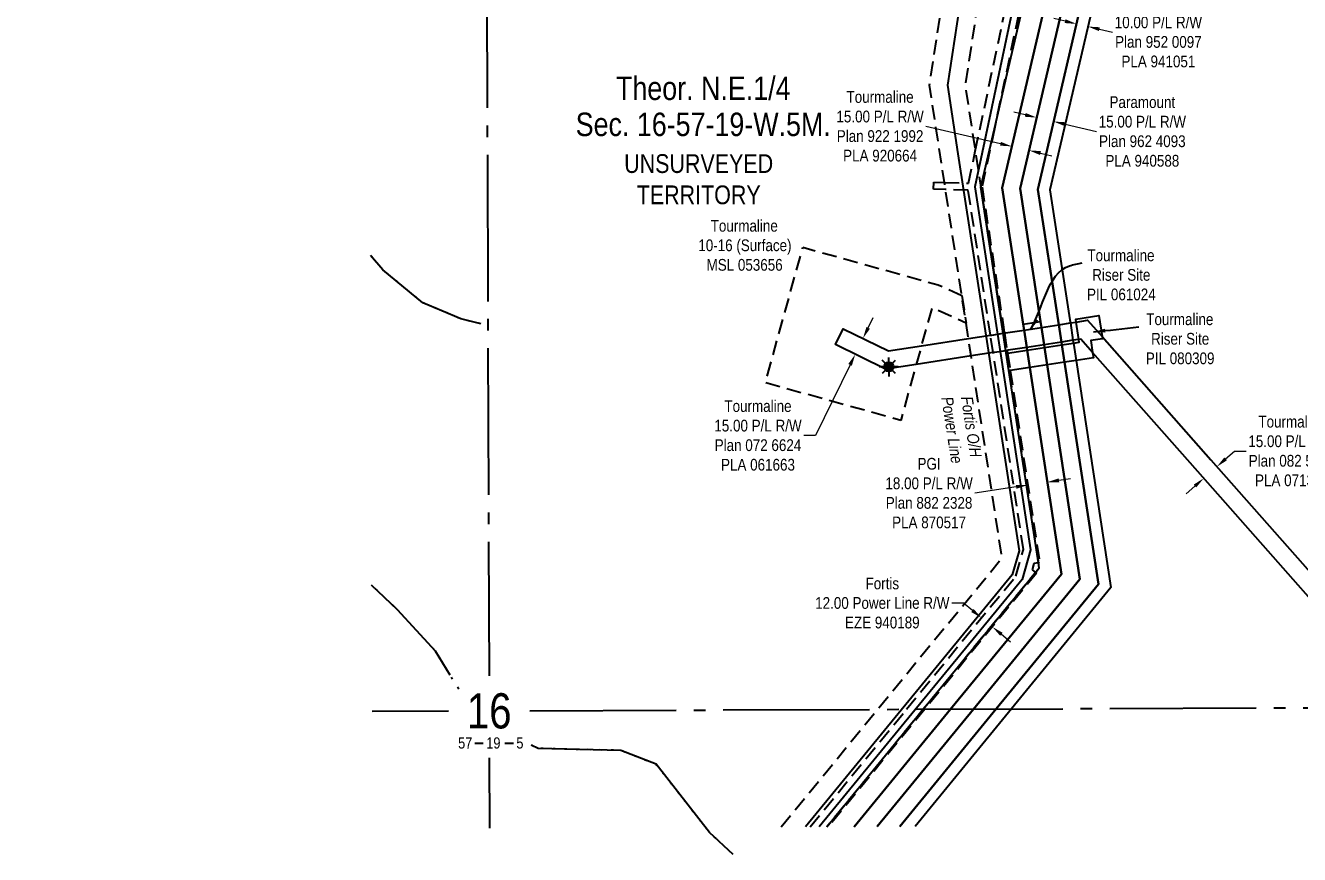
# Model space of a CAD drawing. Extents: x 511972 to 519868, y 5975265 to 5984215.
# Drawn here: x 515129 to 516216, y 5975265 to 5975972 of the extents above; entities that cross this region are included whole.
import ezdxf
from ezdxf.enums import TextEntityAlignment as Align

# ---------------------------------------------------------------- set-up
doc = ezdxf.new("R2010")
doc.units = 0
doc.header["$LTSCALE"] = 5
doc.header["$PDSIZE"] = 0.5
for name, pattern in [('foc-ACCESSROAD', [3.75, 2.5, -1.25]), ('foc-FLOWLINE', [3.75, 2.5, -1.25]), ('foc-QUARTERLINE', [33, 25, -3, 2, -3]), ('foc-WHEELTRACKS', [2, 0.4, -1.6])]:
    doc.linetypes.add(name, pattern=pattern)
doc.layers.get('Defpoints').update_dxf_attribs({"color": 9})
for name, color, linetype in [('10', 1, 'Continuous'), ('9', 3, 'Continuous'), ('AS-POWER', 104, 'foc-POWER'), ('AS-POWER-T', 104, 'Continuous'), ('AS-TELUS', 224, 'foc-TEL'), ('C-SYMBOL', 7, 'Continuous'), ('F-AR', 190, 'foc-ACCESSROAD'), ('F-EZE', 190, 'foc-FLOWLINE'), ('F-RW', 190, 'Continuous'), ('F-WS', 190, 'foc-ACCESSROAD'), ('F-WS-S', 8, 'Continuous'), ('L-QSEC', 8, 'foc-QUARTERLINE'), ('L-SECLBL', 7, 'Continuous'), ('L-UNS-T', 3, 'Continuous'), ('oil_and_gas_wells_pt', 7, 'Continuous'), ('T-WATER-P3', 160, 'foc-WHEELTRACKS')]:
    doc.layers.add(name, color=color, linetype=linetype)
for name, color, linetype, lineweight in [('F-AR-T', 190, 'Continuous', 9), ('F-EZE-T', 190, 'Continuous', 9), ('F-RW-T', 190, 'Continuous', 9)]:
    doc.layers.add(name, color=color, linetype=linetype, lineweight=lineweight)
doc.styles.add('175L', font='ARIALN.TTF', dxfattribs={"height": 20})
doc.styles.add('80CG', font='ARIALN.TTF', dxfattribs={"height": 10})
doc.styles.add('80L', font='ARIALN.TTF', dxfattribs={"height": 10})
doc.styles.add('foc-LtypeFont', font='ARIALN.TTF', dxfattribs={"height": 7.35})
doc.styles.add('SIMPLEX', font='ARIALN.TTF')
doc.linetypes.add('foc-POWER', pattern='A,6,-1,["P",foc-LtypeFont,S=0.2,R=0,X=-0.625,Y=-0.75],-1.24,4', length=12.24)
doc.linetypes.add('foc-TEL', pattern='A,2,-1,["T",foc-LtypeFont,S=0.2,R=0,X=-0.425,Y=-0.75],-1.24,8', length=12.24)
doc.linetypes.add('foc-TOPO-flowdirection-NOLINE', pattern='A,0,[">",foc-LtypeFont,S=0.3,R=0,X=0,Y=-0.945],-20,[">",foc-LtypeFont,S=0.3,R=0,X=0,Y=-0.945],0', length=20)
doc.dimstyles.new('Compass 5 000', dxfattribs={"dimscale": 5, "dimtxt": 9, "dimasz": 2, "dimexe": 0.2, "dimexo": 0.0625, "dimgap": 0.5, "dimtad": 0, "dimtih": 1, "dimtoh": 1, "dimzin": 0, "dimdsep": 46, "dimtxsty": '80CG', "dimcen": 0.1, "dimse1": 1, "dimse2": 1, "dimclrd": 256, "dimclrt": 256, "dimaunit": 1, "dimadec": 4, "dimazin": 0, "dimtfac": 0.06, "dimtofl": 0, "dimtmove": 0, "dimatfit": 1, "dimfxl": 0.2, "dimtolj": 1, "dimtzin": 0, "dimlwd": -1, "dimarcsym": 0})

# ---------------------------------------------------------------- blocks, each defined once
blk = doc.blocks.new('*D415')
at = {"layer": 'Defpoints', "color": 0, "transparency": 16777216}
for p in [(515944.9, 5975466.5), (515945, 5975466.6), (515954.2, 5975458.9)]:
    blk.add_point(p, dxfattribs=at)
at = {"layer": 'F-EZE-T', "transparency": 16777216}
for p, q in [((515929.6, 5975479.3), (515919.6, 5975479.3)), ((515937.3, 5975473), (515929.6, 5975479.3)), ((515962, 5975452.7), (515969.8, 5975446.3))]:
    blk.add_line(p, q, dxfattribs=at)
for points in [[(515938.4, 5975474.2), (515936.2, 5975471.7), (515945, 5975466.6)], [(515963.1, 5975453.9), (515961, 5975451.4), (515954.3, 5975459)]]:
    blk.add_solid(points, dxfattribs=at)
at = {"layer": 'F-EZE-T', "transparency": 16777216, "insert": (515860.4, 5975479.3), "char_height": 10, "attachment_point": 5, "style": '80CG'}
blk.add_mtext('\\A1;Fortis\\P12.00 Power Line R/W\\PEZE 940189', dxfattribs=at)
blk = doc.blocks.new('*D419')
at = {"layer": 'Defpoints', "color": 0, "transparency": 16777216}
for p in [(515851.4, 5975701.3), (515837.3, 5975691.4), (515844.8, 5975687.8)]:
    blk.add_point(p, dxfattribs=at)
at = {"layer": 'F-RW-T', "transparency": 16777216}
for p, q in [((515848.3, 5975713.9), (515852.7, 5975722.9)), ((515832.9, 5975682.5), (515803.4, 5975622.2)), ((515803.4, 5975622.2), (515793.4, 5975622.2))]:
    blk.add_line(p, q, dxfattribs=at)
for points in [[(515846.8, 5975714.7), (515849.8, 5975713.2), (515843.9, 5975705)], [(515831.4, 5975683.2), (515834.4, 5975681.7), (515837.3, 5975691.4)]]:
    blk.add_solid(points, dxfattribs=at)
at = {"layer": 'F-RW-T', "transparency": 16777216, "insert": (515754.3, 5975622.2), "char_height": 10, "attachment_point": 5, "style": '80CG'}
blk.add_mtext('\\A1;Tourmaline\\P15.00 P/L R/W\\PPlan 072 6624\\PPLA 061663', dxfattribs=at)
blk = doc.blocks.new('*D420')
at = {"layer": 'Defpoints', "color": 0, "transparency": 16777216}
for p in [(516145.9, 5975595.6), (516150.1, 5975590.9), (516139, 5975581)]:
    blk.add_point(p, dxfattribs=at)
at = {"layer": 'F-RW-T', "transparency": 16777216}
for p, q in [((516153.4, 5975602.3), (516160.9, 5975608.9)), ((516160.9, 5975608.9), (516170.9, 5975608.9)), ((516127.2, 5975579.1), (516119.8, 5975572.5))]:
    blk.add_line(p, q, dxfattribs=at)
for points in [[(516152.3, 5975603.5), (516154.5, 5975601), (516145.9, 5975595.6)], [(516126.1, 5975580.3), (516128.3, 5975577.9), (516134.7, 5975585.7)]]:
    blk.add_solid(points, dxfattribs=at)
at = {"layer": 'F-RW-T', "transparency": 16777216, "insert": (516210, 5975608.9), "char_height": 10, "attachment_point": 5, "style": '80CG'}
blk.add_mtext('\\A1;Tourmaline\\P15.00 P/L R/W^JPlan 082 5340\\PPLA 071382', dxfattribs=at)
blk = doc.blocks.new('*D423')
at = {"layer": 'Defpoints', "color": 0, "transparency": 16777216}
for p in [(515982.4, 5975593.3), (515999.2, 5975595.8), (515984.5, 5975579.9)]:
    blk.add_point(p, dxfattribs=at)
at = {"layer": 'F-RW-T', "transparency": 16777216}
for p, q in [((516011.1, 5975584), (516021, 5975585.5)), ((515974.6, 5975578.4), (515939.4, 5975573))]:
    blk.add_line(p, q, dxfattribs=at)
for points in [[(516010.9, 5975585.6), (516011.4, 5975582.3), (516001.2, 5975582.4)], [(515974.3, 5975580), (515974.8, 5975576.7), (515984.5, 5975579.9)]]:
    blk.add_solid(points, dxfattribs=at)
at = {"layer": 'F-RW-T', "transparency": 16777216, "insert": (515900.3, 5975573), "char_height": 10, "attachment_point": 5, "style": '80CG'}
blk.add_mtext('\\A1;PGI \\P18.00 P/L R/W\\PPlan 882 2328\\PPLA 870517', dxfattribs=at)
blk = doc.blocks.new('*D426')
at = {"layer": 'Defpoints', "color": 0, "transparency": 16777216}
for p in [(515985.3, 5975930), (515999.9, 5975926.6), (515971, 5975868.7)]:
    blk.add_point(p, dxfattribs=at)
at = {"layer": 'F-RW-T', "transparency": 16777216}
for p, q in [((515961.3, 5975871), (515897.6, 5975885.8)), ((515995.3, 5975863), (516005.1, 5975860.8))]:
    blk.add_line(p, q, dxfattribs=at)
for points in [[(515961.6, 5975872.6), (515960.9, 5975869.4), (515971, 5975868.7)], [(515995.7, 5975864.7), (515995, 5975861.4), (515985.6, 5975865.3)]]:
    blk.add_solid(points, dxfattribs=at)
at = {"layer": 'F-RW-T', "transparency": 16777216, "insert": (515858.5, 5975885.8), "char_height": 10, "attachment_point": 5, "style": '80CG'}
blk.add_mtext('\\A1;Tourmaline\\P15.00 P/L R/W\\PPlan 922 1992\\PPLA 920664', dxfattribs=at)
blk = doc.blocks.new('*D427')
at = {"layer": 'Defpoints', "color": 0, "transparency": 16777216}
for p in [(515992.1, 5975893.3), (515989, 5975879.8), (516003.6, 5975876.4)]:
    blk.add_point(p, dxfattribs=at)
at = {"layer": 'F-RW-T', "transparency": 16777216}
for p, q in [((515982.4, 5975895.6), (515972.7, 5975897.9)), ((516016.5, 5975887.7), (516043.2, 5975881.4))]:
    blk.add_line(p, q, dxfattribs=at)
for points in [[(515982.8, 5975897.2), (515982, 5975894), (515992.1, 5975893.3)], [(516016.8, 5975889.3), (516016.1, 5975886), (516006.7, 5975889.9)]]:
    blk.add_solid(points, dxfattribs=at)
at = {"layer": 'F-RW-T', "transparency": 16777216, "insert": (516082.3, 5975881.4), "char_height": 10, "attachment_point": 5, "style": '80CG'}
blk.add_mtext('\\A1;Paramount\\P15.00 P/L R/W\\PPlan 962 4093\\PPLA 940588', dxfattribs=at)
blk = doc.blocks.new('*D428')
at = {"layer": 'Defpoints', "color": 0, "transparency": 16777216}
for p in [(516035.9, 5975970.9), (516008.6, 5975898), (516018.4, 5975895.8)]:
    blk.add_point(p, dxfattribs=at)
at = {"layer": 'F-RW-T', "transparency": 16777216}
for p, q in [((516016.4, 5975975.5), (516006.7, 5975977.8)), ((516045.6, 5975968.7), (516056.9, 5975966.1))]:
    blk.add_line(p, q, dxfattribs=at)
for points in [[(516016.8, 5975977.1), (516016, 5975973.9), (516026.1, 5975973.2)], [(516046, 5975970.3), (516045.2, 5975967.1), (516035.9, 5975970.9)]]:
    blk.add_solid(points, dxfattribs=at)
at = {"layer": 'F-RW-T', "transparency": 16777216, "insert": (516096, 5975966.1), "char_height": 10, "attachment_point": 5, "style": '80CG'}
blk.add_mtext('\\A1;Tourmaline\\P10.00 P/L R/W^JPlan 952 0097\\PPLA 941051', dxfattribs=at)
blk = doc.blocks.new('L-SECLBL')
at = {"layer": '9', "color": 7}
for p, q in [((-5.1, -27.8), (-12.3, -27.8)), ((20.7, -27.8), (13.5, -27.8))]:
    blk.add_line(p, q, dxfattribs=at)
at = {"layer": '10', "color": 2, "style": 'SIMPLEX'}
blk.add_attdef('SEC', text='', height=30, dxfattribs=at).set_placement((0, 0), align=Align.MIDDLE)
at = {"layer": '10', "color": 5, "style": '80L'}
blk.add_attdef('TWP', text='', height=9.5, dxfattribs=at).set_placement((-14.4, -27.4), align=Align.MIDDLE_RIGHT)
blk.add_attdef('RGE', text='', height=9.5, dxfattribs=at).set_placement((3.6, -27.4), align=Align.MIDDLE_CENTER)
blk.add_attdef('MER', text='', height=9.5, dxfattribs=at).set_placement((23.2, -27.4), align=Align.MIDDLE_LEFT)
blk = doc.blocks.new('GAS')
h = blk.add_hatch(color=255)
h.dxf.hatch_style = 1
edge = h.paths.add_edge_path()
edge.add_arc((0, 0), 0.9, 0, 360)
for p, q in [((-0.81, 0), (-1.62, 0)), ((-0.57, 0.57), (-1.14, 1.14)), ((0, 0.81), (0, 1.62)), ((0.57, 0.57), (1.14, 1.14)), ((1.62, 0), (0.81, 0)), ((-0.57, -0.57), (-1.14, -1.14)), ((0, -0.81), (0, -1.62)), ((1.14, -1.14), (0.57, -0.57))]:
    blk.add_line(p, q)
blk.add_circle((0, 0), 0.8)

msp = doc.modelspace()

# ---------------------------------------------------------------- linework, layer by layer
at = {"layer": 'AS-POWER', "flags": 128}
msp.add_lwpolyline([(514837.306, 5977426.451), (514826.48, 5977397.961), (514831.007, 5977396.147), (515359.585, 5977184.262), (515522.104, 5977102.075), (515624.66, 5977050.21), (515708.915, 5977007.717), (515720.324, 5977001.832), (515724.878, 5976999.542), (515715.199, 5976803.163), (515870.698, 5976613.863), (515882.809, 5976588.022), (515900.88, 5976491.077), (515904.179, 5976473.383), (516006.446, 5976368.289), (516009.78, 5976364.861), (516011.087, 5976359.954), (516015.75, 5976342.427), (516012.439, 5976193.212), (516012.085, 5976177.261), (515991.612, 5976080.631), (515989.871, 5976072.415), (515985.465, 5976051.617), (515945.585, 5975863.399), (515939.381, 5975834.118), (515958.643, 5975708.594), (515960.917, 5975693.776), (515986.882, 5975524.589), (515979.697, 5975499.415), (515885.703, 5975384.882), (515806.586, 5975288.486)], dxfattribs=at)
at = {"layer": 'AS-TELUS'}
msp.add_lwpolyline([(515955.953, 5976059.222), (515930.086, 5976012.823), (515915.91, 5975920.961), (515924.901, 5975862.368), (515977.204, 5975523.839), (515971.203, 5975503.471), (515794.792, 5975288.443)], dxfattribs=at)
at = {"layer": 'F-AR', "flags": 128}
for points in [[(515774.153, 5975288.366), (515856.417, 5975388.594), (515962.566, 5975517.938), (515936.163, 5975689.98), (515933.89, 5975704.799), (515931.853, 5975718.07), (515928.242, 5975741.603), (515914.375, 5975831.972), (515913.449, 5975838.004), (515900.718, 5975920.968), (515915.657, 5976017.779), (515986.323, 5976144.534), (515987.403, 5976193.275), (515990.292, 5976323.496), (515957.763, 5976382.419), (515883.163, 5976459.097), (515878.792, 5976463.59), (515848.629, 5976494.595), (515685.189, 5976624.596), (515656.081, 5976684.118), (515653.452, 5976807.61), (515670.443, 5976880.098), (515675.869, 5976996.339), (515676.277, 5977005.082), (515664.092, 5977021.584), (515621.957, 5977044.858), (515519.383, 5977101.519), (515353.343, 5977193.235), (515315.631, 5977214.067), (515195.672, 5977256.575), (515012.433, 5977321.514), (514948.523, 5977348.945), (514837.903, 5977394.866), (514831.64, 5977397.469), (514820.55, 5977402.08), (514814.725, 5977404.47), (514724.95, 5977441.824), (514720.573, 5977443.643), (514706.498, 5977449.495), (514701.802, 5977451.575), (514694.755, 5977454.698), (514355.249, 5977605.108), (514340.325, 5977611.72), (514325.4, 5977618.334), (514320.716, 5977620.409), (514315.45, 5977622.742), (514308.77, 5977625.702), (514299.39, 5977629.858), (514179.17, 5977728.188), (514158.241, 5977775.492), (514156.991, 5977795.05), (514155.066, 5977825.201), (514151.474, 5977881.446), (514128.65, 5978238.856), (514131.942, 5978259.671), (514139.707, 5978279.262), (514151.573, 5978296.676), (514284.452, 5978421.004), (514308.512, 5978455.484), (514324.878, 5978494.212), (514328.5, 5978513.004), (514349.149, 5978620.096), (514351.928, 5978634.518), (514358.324, 5978639.665), (514383.802, 5978660.166), (514405.348, 5978677.504), (514690.54, 5978907.014), (514720.627, 5978931.227), (514840.617, 5979027.789), (514872.005, 5979042.436), (514872.729, 5979042.773), (514881.124, 5979046.69), (514921.096, 5979055.704), (514959.761, 5979059.853), (514965.434, 5979060.462), (514993.972, 5979063.999), (515037.687, 5979092.063), (515050.295, 5979100.157), (515156.829, 5979168.553), (515249.98, 5979197.491), (515349.347, 5979234.716), (515382.644, 5979257.638), (515406.465, 5979281.211), (515423.176, 5979312.517), (515451.48, 5979414.512), (515453.06, 5979428.271), (515469.158, 5979568.549), (515511.174, 5979653.638), (515545.903, 5979723.97), (515688.11, 5979934.252), (515886.731, 5980227.99), (515890.801, 5980234.006), (515897.396, 5980243.766), (515958.555, 5980334.203)], [(515994.865, 5980334.331), (515927.111, 5980234.134), (515591.43, 5979737.725), (515571.904, 5979708.853), (515569.724, 5979704.439), (515511.39, 5979586.302), (515498.374, 5979559.943), (515483.276, 5979428.38), (515481.007, 5979408.608), (515448.794, 5979296.797), (515430.792, 5979263.075), (515401.857, 5979234.442), (515363.313, 5979207.912), (515259.701, 5979169.096), (515168.554, 5979140.781), (515066.35, 5979075.262), (515053.733, 5979067.175), (515006.988, 5979037.21), (515004.656, 5979035.715), (514991.917, 5979033.911), (514971.11, 5979030.965), (514969.138, 5979030.686), (514926.021, 5979026.062), (514890.55, 5979018.062), (514856.504, 5979002.008), (514720.738, 5978892.709), (514690.651, 5978868.487), (514382.267, 5978620.215), (514379.266, 5978617.806), (514353.746, 5978485.436), (514334.924, 5978440.899), (514307.255, 5978401.247), (514174.5, 5978277.035), (514166.378, 5978265.113), (514161.061, 5978251.702), (514158.807, 5978237.451), (514185.127, 5977825.309), (514187.053, 5977795.158), (514187.846, 5977782.742), (514203.712, 5977746.879), (514315.25, 5977655.651), (514327.472, 5977650.235), (514339.428, 5977644.938), (514349.379, 5977640.528), (514364.304, 5977633.916), (514379.229, 5977627.303), (514694.659, 5977487.56), (514718.367, 5977477.056), (514724.855, 5977474.359), (514834.329, 5977428.838), (514839.873, 5977426.536), (514843.253, 5977425.132), (514849.415, 5977422.576), (514858.638, 5977418.736), (514950.97, 5977380.426), (514960.195, 5977376.59), (515023.242, 5977349.519), (515233.702, 5977274.934), (515252.557, 5977268.253), (515327.981, 5977241.527), (515386.115, 5977209.413), (515416.94, 5977192.386), (515519.273, 5977135.86), (515684.338, 5977044.681), (515705.461, 5977016.074), (515706.748, 5977014.331), (515706.19, 5977002.375), (515705.914, 5976996.447), (515700.29, 5976875.94), (515683.533, 5976804.456), (515685.94, 5976691.364), (515709.17, 5976643.864), (515868.805, 5976516.889), (515894.986, 5976489.978), (515908.817, 5976475.761), (515982.084, 5976400.452), (516002.148, 5976364.108), (516005.292, 5976358.413), (516020.471, 5976330.918), (516017.42, 5976193.386), (516016.928, 5976171.167), (516016.81, 5976165.836), (516016.287, 5976142.254), (516016.157, 5976136.425), (516014.04, 5976132.627), (516005.526, 5976117.355), (515985.745, 5976081.874), (515980.961, 5976073.292), (515968.852, 5976051.572), (515944.491, 5976007.875), (515931.078, 5975920.955), (515939.719, 5975864.642), (515944.426, 5975833.967), (515963.55, 5975709.345), (515965.825, 5975694.518), (515966.166, 5975692.3), (515968.44, 5975677.477), (515993.602, 5975513.525), (515994.257, 5975509.252), (515991.571, 5975505.98), (515991.084, 5975505.386), (515895.354, 5975388.738), (515813.092, 5975288.511)]]:
    msp.add_lwpolyline(points, dxfattribs=at)
at = {"layer": 'F-EZE'}
for points in [[(515798.805, 5975288.457), (515881.068, 5975388.687), (515974.273, 5975502.257), (515980.756, 5975524.975), (515954.99, 5975692.866), (515952.716, 5975707.684), (515933.745, 5975831.313), (515914.375, 5975831.972), (515904.15, 5975832.251), (515904.34, 5975838.247), (515913.449, 5975838.004), (515933.927, 5975837.308), (515939.719, 5975864.642), (515979.599, 5976052.86)], [(515992.182, 5976054.367), (515956.032, 5975883.754), (515945.478, 5975833.948), (515964.575, 5975709.501), (515966.85, 5975694.679), (515967.191, 5975692.455), (515969.466, 5975677.629), (515994.615, 5975513.754), (515993.602, 5975513.525), (515989.825, 5975513.019), (515988.299, 5975507.672), (515991.084, 5975505.386), (515991.848, 5975504.759), (515896.637, 5975388.744), (515814.374, 5975288.515)]]:
    msp.add_lwpolyline(points, dxfattribs=at)
at = {"layer": 'F-RW', "flags": 128}
for points in [[(515875.34, 5975288.742), (515957.601, 5975388.971), (516044.921, 5975495.367), (516015.875, 5975684.643), (516013.6, 5975699.469), (516013.238, 5975701.826), (516010.962, 5975716.662), (515993.248, 5975832.091), (516040.698, 5976035.665), (516042.137, 5976041.835), (516045.239, 5976055.143), (516046.786, 5976061.781), (516048.136, 5976067.572), (516049.888, 5976075.091), (516053.254, 5976089.531), (516054.251, 5976093.808), (516056.131, 5976101.871), (516056.457, 5976103.272), (516058.614, 5976112.524), (516059.66, 5976117.013), (516164.555, 5976181.997), (516180.747, 5976193.993), (516251.465, 5976246.366)], [(516256.371, 5976237.563), (516197.618, 5976194.056), (516170.171, 5976173.72), (516068.451, 5976110.703), (516067.976, 5976108.666), (516066.025, 5976100.294), (516065.249, 5976096.962), (516061.734, 5976081.886), (516059.897, 5976074.006), (516058.632, 5976068.575), (516053.983, 5976048.629), (516003.419, 5975831.7), (516020.449, 5975720.72), (516020.925, 5975718.192), (516023.118, 5975703.361), (516023.481, 5975700.963), (516025.756, 5975686.137), (516055.476, 5975492.473), (515970.571, 5975389.019), (515888.308, 5975288.79)], [(515813.092, 5975288.511), (515895.354, 5975388.739), (515991.084, 5975505.386), (515991.571, 5975505.98), (515994.257, 5975509.252), (515993.602, 5975513.525), (515968.44, 5975677.477), (515966.166, 5975692.3), (515965.825, 5975694.518), (515963.55, 5975709.345), (515944.426, 5975833.967), (515956.032, 5975883.754), (515967.004, 5975930.824), (515995.904, 5976054.814)], [(515836.433, 5975288.597), (515918.693, 5975388.825), (516013.256, 5975504.045), (515986.229, 5975680.161), (515983.954, 5975694.988), (515983.606, 5975697.253), (515981.333, 5975712.071), (515980.573, 5975717.021), (515962.735, 5975833.264), (516014.907, 5976057.091)], [(516014.907, 5976057.091), (515962.735, 5975833.264), (515980.573, 5975717.021), (515981.333, 5975712.071), (515983.606, 5975697.253), (515983.954, 5975694.988), (515986.229, 5975680.161), (516013.256, 5975504.045), (515918.693, 5975388.825), (515836.433, 5975288.597)], [(516040.699, 5976035.665), (515993.248, 5975832.091), (516010.961, 5975716.662), (516013.238, 5975701.826), (516013.6, 5975699.469), (516015.875, 5975684.643), (516044.921, 5975495.367), (515957.601, 5975388.97), (515875.34, 5975288.742)], [(516022.909, 5976025.392), (515977.991, 5975832.677), (515995.395, 5975719.265), (515996.151, 5975714.342), (515998.424, 5975699.525), (515998.776, 5975697.229), (516001.052, 5975682.402), (516029.088, 5975499.707), (515938.144, 5975388.898), (515855.885, 5975288.67)], [(515855.888, 5975288.67), (515938.151, 5975388.898), (516029.088, 5975499.707), (516001.052, 5975682.402), (515998.776, 5975697.229), (515998.424, 5975699.525), (515996.15, 5975714.342), (515995.395, 5975719.265), (515977.991, 5975832.677), (516022.911, 5976025.391)], [(516395.569, 5975290.674), (516359.287, 5975331.716), (516329.009, 5975365.966), (516307.51, 5975390.285), (516129.632, 5975591.5), (516039.86, 5975693.048), (516029.821, 5975704.402), (516028.069, 5975704.13), (516023.118, 5975703.361), (516013.238, 5975701.826), (515998.424, 5975699.525), (515996.151, 5975714.342), (516010.962, 5975716.662), (516020.936, 5975718.197), (516025.823, 5975718.957), (516035.638, 5975720.468), (516047.929, 5975706.564), (516140.87, 5975601.435), (516327.538, 5975390.361), (516328.928, 5975388.788), (516359.207, 5975354.551), (516415.63, 5975290.749)]]:
    msp.add_lwpolyline(points, dxfattribs=at)
for points in [[(515969.466, 5975677.629), (515968.44, 5975677.477), (515966.166, 5975692.3), (515967.191, 5975692.455), (515983.954, 5975694.988), (515998.776, 5975697.229), (516013.6, 5975699.469), (516023.481, 5975700.963), (516028.435, 5975701.712), (516028.069, 5975704.129), (516025.822, 5975718.959), (516025.445, 5975721.486), (516045.22, 5975724.477), (516047.929, 5975706.564), (516048.211, 5975704.702), (516038.323, 5975703.207), (516039.859, 5975693.047), (516040.565, 5975688.376), (516025.756, 5975686.137), (516015.875, 5975684.643), (516001.052, 5975682.402), (515986.229, 5975680.161), (515969.466, 5975677.629)], [(515998.424, 5975699.525), (515983.606, 5975697.253), (515981.333, 5975712.071), (515980.573, 5975717.021), (515995.395, 5975719.265), (515996.151, 5975714.342), (515998.424, 5975699.525)], [(515966.85, 5975694.679), (515965.825, 5975694.518), (515956.066, 5975693.031), (515954.99, 5975692.866), (515936.163, 5975689.98), (515889.338, 5975682.805), (515863.215, 5975678.802), (515820.411, 5975699.798), (515827.012, 5975713.256), (515865.593, 5975694.332), (515893.734, 5975698.645), (515933.89, 5975704.799), (515952.716, 5975707.684), (515953.789, 5975707.849), (515963.55, 5975709.345), (515964.575, 5975709.501), (515965.654, 5975709.667), (515981.333, 5975712.071), (515996.151, 5975714.342), (515998.424, 5975699.525), (515983.606, 5975697.253), (515967.929, 5975694.85), (515966.85, 5975694.679)]]:
    msp.add_lwpolyline(points, close=True, dxfattribs=at)
at = {"layer": 'F-WS', "flags": 128}
msp.add_lwpolyline([(515928.242, 5975741.603), (515931.853, 5975718.07), (515902.753, 5975731.142), (515893.734, 5975698.645), (515889.338, 5975682.805), (515876.088, 5975635.066), (515760.534, 5975667.144), (515792.604, 5975782.697), (515908.16, 5975750.625), (515928.242, 5975741.603)], close=True, dxfattribs=at)
at = {"layer": 'L-QSEC'}
for p, q in [((515522.309, 5976191.579), (515524.799, 5975417.363)), ((515559.498, 5975387.509), (516328.923, 5975390.367)), ((515424.956, 5975387.009), (515490.257, 5975387.252)), ((515525.024, 5975347.405), (515525.217, 5975287.441))]:
    msp.add_line(p, q, dxfattribs=at)
at = {"layer": 'oil_and_gas_wells_pt'}
msp.add_point((515865.931, 5975680.677), dxfattribs=at)
at = {"layer": 'T-WATER-P3', "flags": 128}
for points in [[(515517.782, 5975717.362), (515500.608, 5975721.631), (515468.402, 5975735.311), (515434.273, 5975763.398), (515423.706, 5975775.625)], [(515498.937, 5975405.829), (515479.223, 5975438.25), (515446.761, 5975473.45), (515424.61, 5975494.609)], [(515733.197, 5975264.874), (515712.901, 5975283.64), (515667.335, 5975341.807), (515637.248, 5975353.543), (515566.812, 5975355.396), (515560.844, 5975358.107)]]:
    msp.add_lwpolyline(points, dxfattribs=at)
at = {"layer": 'T-WATER-P3', "linetype": 'foc-TOPO-flowdirection-NOLINE', "flags": 128}
for points in [[(515517.782, 5975717.362), (515500.608, 5975721.631), (515468.402, 5975735.311), (515434.273, 5975763.398), (515423.706, 5975775.625)], [(515491.579, 5975417.929), (515479.223, 5975438.25), (515446.761, 5975473.45), (515424.61, 5975494.609)], [(515733.197, 5975264.874), (515712.901, 5975283.64), (515667.335, 5975341.807), (515637.248, 5975353.543), (515566.812, 5975355.396), (515560.844, 5975358.107)]]:
    msp.add_lwpolyline(points, dxfattribs=at)

# ---------------------------------------------------------------- block references
at = {"layer": 'F-WS-S', "color": 3, "xscale": 4.999999999999988, "yscale": 4.999999999999988, "zscale": 4.999999999999988}
msp.add_blockref('GAS', (515865.931, 5975680.677), dxfattribs=at)
at = {"layer": 'L-SECLBL', "color": 3, "xscale": 0.999404, "yscale": 0.999404, "zscale": 0.999404}
msp.add_blockref('L-SECLBL', (515524.896, 5975387.381), dxfattribs=at).add_auto_attribs({'SEC': '16', 'TWP': '57', 'RGE': '19', 'MER': '5'})

# ---------------------------------------------------------------- texts
at = {"layer": 'AS-POWER-T', "insert": (515936.986, 5975658.745), "char_height": 9.99404, "attachment_point": 1, "rotation": 278.724829, "style": '80L'}
msp.add_mtext_dynamic_manual_height_columns('\\pi2.5689;{\\fArial Narrow|b0|i1|c0|p34;Fortis O/H \\P\\pi0.34309;Power Line}', width=57.1191, gutter_width=50, heights=[0], dxfattribs=at)
at = {"layer": 'C-SYMBOL', "color": 3, "style": '175L'}
for s, p in [('Theor. N.E.1/4', (515707.596, 5975902.289)), ('Sec. 16-57-19-W.5M.', (515707.596, 5975871.527))]:
    msp.add_text(s, height=20, dxfattribs=at).set_placement(p, align=Align.BOTTOM_CENTER)
at = {"layer": 'F-AR-T', "insert": (515702.702, 5975806.03), "char_height": 9.99404, "attachment_point": 1, "style": '80L'}
msp.add_mtext_dynamic_manual_height_columns('\\pi11.257;Tourmaline\\P\\pi0.68706;10-16 (Surface)\\P\\pi7.7327;MSL 053656', width=78.99495, gutter_width=50, heights=[0], dxfattribs=at)
at = {"layer": 'F-RW-T', "char_height": 9.99404, "attachment_point": 1, "style": '80L'}
for s, width, insert in [('\\pi3.8473;Tourmaline\\P\\pi7.9649;Riser Site\\P\\pi3.5235;PIL 061024', 64.17523, (516031.575, 5975780.806)), ('\\pi4.0014;Tourmaline\\P\\pi8.119;Riser Site\\P\\pi3.6537;PIL 080309', 64.4834, (516081.648, 5975726.309))]:
    msp.add_mtext_dynamic_manual_height_columns(s, width=width, gutter_width=50, heights=[0], dxfattribs=dict(at, insert=insert))
at = {"layer": 'L-UNS-T', "color": 3, "insert": (515703.698, 5975840.623), "char_height": 15.99046, "attachment_point": 5, "style": '80L'}
msp.add_mtext_dynamic_manual_height_columns('UNSURVEYED TERRITORY', width=126.41375, gutter_width=47.5, heights=[0], dxfattribs=at)

# ---------------------------------------------------------------- dimensions: what is measured, and where the dimension line sits
at = {"layer": 'F-EZE-T'}
dim = msp.add_aligned_dim(p1=(515954.223, 5975458.913), p2=(515944.948, 5975466.525), distance=-0.119, text='Fortis\\P12.00 Power Line R/W\\PEZE 940189', dimstyle='Compass 5 000', dxfattribs=at)
dim.commit()
dim.dimension.update_dxf_attribs({"geometry": '*D415', "text_midpoint": (515860.423, 5975479.305)})
at = {"layer": 'F-RW-T'}
for base, p1, p2, angle, text, picture, middle in [((516035.876, 5975970.946), (516008.622, 5975898.049), (516018.355, 5975895.78), 346.879231, 'Tourmaline\\P10.00 P/L R/W^JPlan 952 0097\\PPLA 941051', '*D428', (516095.962, 5975966.051)), ((515971, 5975868.722), (515999.886, 5975926.613), (515985.287, 5975930.015), 166.879023, 'Tourmaline\\P15.00 P/L R/W\\PPlan 922 1992\\PPLA 920664', '*D426', (515858.534, 5975885.827)), ((515992.13, 5975893.333), (516003.579, 5975876.415), (515988.979, 5975879.818), 166.878991, 'Paramount\\P15.00 P/L R/W\\PPlan 962 4093\\PPLA 940588', '*D427', (516082.306, 5975881.425)), ((515837.312, 5975691.437), (515851.41, 5975701.289), (515844.79, 5975687.774), 243.90092, 'Tourmaline\\P15.00 P/L R/W\\PPlan 072 6624\\PPLA 061663', '*D419', (515754.322, 5975622.227)), ((515984.468, 5975579.871), (515999.168, 5975595.85), (515982.411, 5975593.278), 188.724918, 'PGI \\P18.00 P/L R/W\\PPlan 882 2328\\PPLA 870517', '*D423', (515900.34, 5975572.959))]:
    dim = msp.add_linear_dim(base=base, p1=p1, p2=p2, angle=angle, text=text, dimstyle='Compass 5 000', dxfattribs=at)
    dim.commit()
    dim.dimension.update_dxf_attribs({"geometry": picture, "text_midpoint": middle, "dimtype": 161})
dim = msp.add_aligned_dim(p1=(516138.954, 5975580.955), p2=(516150.149, 5975590.856), distance=6.369, text='Tourmaline\\P15.00 P/L R/W^JPlan 082 5340\\PPLA 071382', dimstyle='Compass 5 000', dxfattribs=at)
dim.commit()
dim.dimension.update_dxf_attribs({"geometry": '*D420', "text_midpoint": (516209.996, 5975608.878)})

# ---------------------------------------------------------------- leaders
at = {"layer": 'F-RW-T', "path_type": 1}
for points in [[(515986.88, 5975712.543), (516020.063, 5975766.834), (516031.026, 5975769.3)], [(516040.67, 5975710.467), (516079.246, 5975714.923)]]:
    msp.add_leader(points, dimstyle='Compass 5 000', override={"dimgap": 0.5, "dimtad": 0}, dxfattribs=at)

doc.saveas('drawing.dxf')
